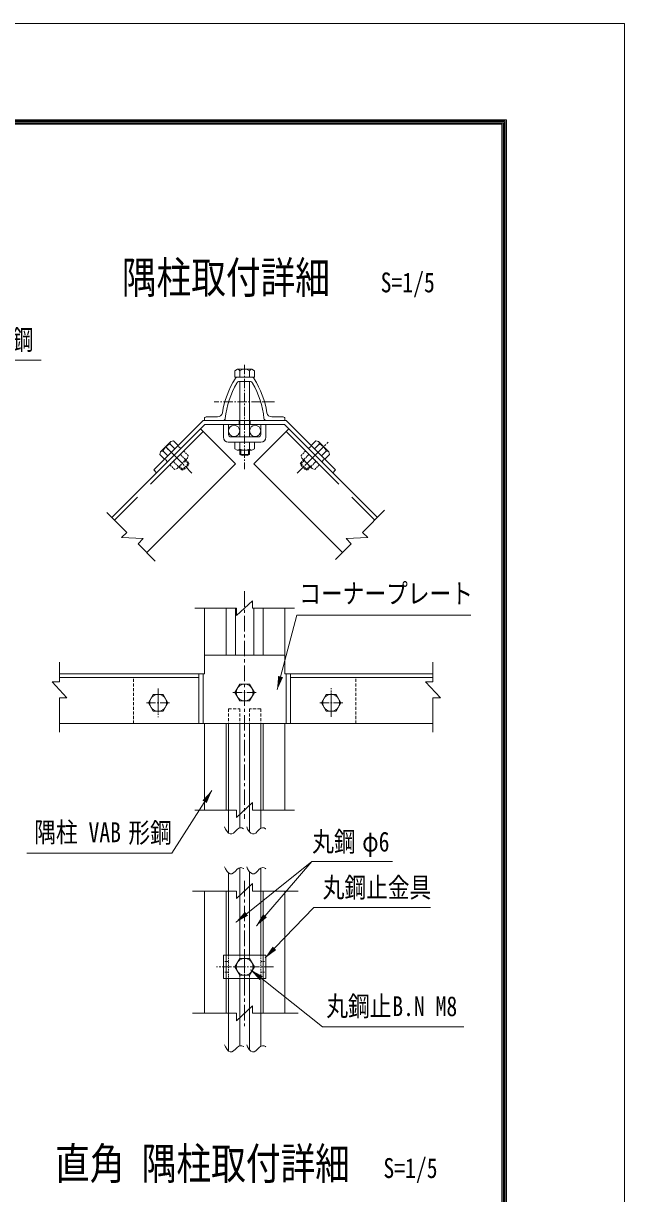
# Model space of a CAD drawing. Units: millimetres, scale not verified, with parts at other scales. Extents: x -4455 to 4455, y -3150 to 3150.
# Drawn here: x 2999 to 4455, y 317 to 3150 of the extents above; entities that cross this region are included whole.
import ezdxf
from ezdxf.enums import TextEntityAlignment as Align

# ---------------------------------------------------------------- set-up
doc = ezdxf.new("R2010")
doc.units = ezdxf.units.MM
doc.header["$LTSCALE"] = 30
for name, pattern in [('DASHED', [7.5, 6, -1.5]), ('USER1', [2, 1.25, -0.25, 0.25, -0.25]), ('USER2', [1.125, 0.75, -0.125, 0.125, -0.125]), ('USER3', [0.375, 0.25, -0.125]), ('USER4', [0.1875, 0.125, -0.0625])]:
    doc.linetypes.add(name, pattern=pattern)
for name, color, linetype, lineweight in [('0-0_D-STR-TXT', 3, 'Continuous', 13), ('0-1_D-STR2', 1, 'Continuous', 13), ('0-2_D-STR-DIM', 4, 'Continuous', 13), ('0-3_D-BMK', 2, 'USER2', 13), ('0-4_D-STR1', 1, 'Continuous', 18), ('0-5_D-STR3', 3, 'Continuous', 13), ('0-6_5寸法', 1, 'Continuous', 18), ('1-0_7詳細', 3, 'Continuous', 18), ('1-2_D-TTL', 7, 'Continuous', 9)]:
    doc.layers.add(name, color=color, linetype=linetype, lineweight=lineweight)
doc.layers.add('0-9_D-TTL-TXT', color=7, linetype='Continuous')
doc.styles.add('ＭＳ ゴシック', font='')
doc.styles.get('ＭＳ ゴシック').set_extended_font_data('MS Gothic')

msp = doc.modelspace()

# ---------------------------------------------------------------- linework, layer by layer
at = {"layer": '0-0_D-STR-TXT'}
for points in [[(3042.42, 2335.02), (2683.15, 2335.02), (2647.63, 2224.81)], [(4082.28, 1717.71), (3660.95, 1717.71), (3613.65, 1537.44)], [(3007.21, 1141.45), (3358.3, 1141.45), (3455.11, 1292.64)], [(3892.75, 1120.93), (3697.19, 1120.93), (3514.07, 974.39)], [(3984.6, 1009.9), (3702.05, 1009.9), (3584.75, 887.62)], [(4065.86, 720.23), (3723.55, 720.23), (3549.52, 858.3)]]:
    msp.add_lwpolyline(points, dxfattribs=at)
for points in [[(3613.06, 1535.22), (3616.02, 1570.11), (3627.61, 1567.07)], [(3456.35, 1294.58), (3442.79, 1262.3), (3432.7, 1268.76)], [(3512.27, 972.95), (3535.47, 999.19), (3542.95, 989.83)], [(3583.15, 885.96), (3602.71, 915), (3611.36, 906.71)], [(3547.72, 859.73), (3578.47, 842.98), (3571.02, 833.59)]]:
    msp.add_solid(points, dxfattribs=at)
at = {"layer": '0-1_D-STR2', "color": 3, "linetype": 'USER3'}
for p, q in [((3495.81, 1490.56), (3495.81, 1455.22)), ((3495.81, 1490.56), (3522.81, 1490.56)), ((3522.81, 1490.56), (3522.81, 1455.22)), ((3573.71, 1490.56), (3546.71, 1490.56)), ((3546.71, 1490.56), (3546.71, 1455.22)), ((3573.71, 1490.56), (3573.71, 1455.22))]:
    msp.add_line(p, q, dxfattribs=at)
at = {"layer": '0-1_D-STR2', "color": 7, "lineweight": 9}
for p, q in [((3495.81, 1455.22), (3495.81, 1189.66)), ((3522.81, 1455.22), (3522.81, 1202.04)), ((3546.71, 1455.22), (3546.71, 1192.44)), ((3573.71, 1455.22), (3573.71, 1201.05)), ((3522.81, 894.3), (3522.81, 1105.61)), ((3495.81, 894.3), (3495.81, 1093.24)), ((3546.71, 894.3), (3546.71, 1096.01)), ((3573.71, 894.3), (3573.71, 1104.62)), ((3495.81, 837.3), (3495.81, 661.98)), ((3522.81, 837.3), (3522.81, 674.36)), ((3546.71, 837.3), (3546.71, 664.76)), ((3573.71, 837.3), (3573.71, 673.37))]:
    msp.add_line(p, q, dxfattribs=at)
at = {"layer": '0-1_D-STR2', "color": 7, "linetype": 'USER2', "lineweight": 9}
msp.add_line((3604.3, 865.8), (3466.96, 865.8), dxfattribs=at)
at = {"layer": '0-1_D-STR2', "color": 7, "lineweight": 9}
for centre in [(3509.31, 2163.57), (3560.21, 2163.57)]:
    msp.add_circle(centre, 13.5, dxfattribs=at)
at = {"layer": '0-2_D-STR-DIM'}
for p, q in [((3249.17, 1917.77), (3201.31, 1965.63)), ((3820.35, 1917.77), (3873.79, 1971.2)), ((3249.17, 1917.77), (3236.44, 1905.04)), ((3236.44, 1905.04), (3289.32, 1903.08)), ((3276.59, 1890.35), (3289.32, 1903.08)), ((3833.08, 1905.04), (3780.21, 1903.08)), ((3792.94, 1890.35), (3780.21, 1903.08)), ((3820.35, 1917.77), (3833.08, 1905.04)), ((3276.59, 1890.35), (3318.43, 1848.51)), ((3792.94, 1890.35), (3754.79, 1852.2)), ((3515.38, 1734.41), (3414.07, 1734.41)), ((3515.38, 1716.41), (3554.15, 1752.41)), ((3515.38, 1734.41), (3515.38, 1716.41)), ((3554.15, 1734.41), (3554.15, 1752.41)), ((3554.15, 1734.41), (3655.46, 1734.41)), ((3515.38, 1227.56), (3554.15, 1263.56)), ((3554.15, 1245.56), (3554.15, 1263.56)), ((3515.38, 1245.56), (3414.07, 1245.56)), ((3515.38, 1245.56), (3515.38, 1227.56)), ((3554.15, 1245.56), (3655.46, 1245.56)), ((3515.38, 1049.47), (3408.18, 1049.47)), ((3515.38, 1031.47), (3554.15, 1067.47)), ((3515.38, 1049.47), (3515.38, 1031.47)), ((3554.15, 1049.47), (3554.15, 1067.47)), ((3554.15, 1049.47), (3664.34, 1049.47)), ((3515.38, 735.34), (3554.15, 771.34)), ((3554.15, 753.34), (3554.15, 771.34)), ((3515.38, 753.34), (3408.18, 753.34)), ((3515.38, 753.34), (3515.38, 735.34)), ((3554.15, 753.34), (3664.34, 753.34))]:
    msp.add_line(p, q, dxfattribs=at)
for points in [[(3486.22, 1204.64), (3488.49, 1199.51), (3492.16, 1193.49), (3495.96, 1189.51), (3499.87, 1187.58), (3503.89, 1187.7), (3508.03, 1189.86), (3512.28, 1194.06), (3516.51, 1198.5), (3520.58, 1201.33), (3524.5, 1202.58), (3528.25, 1202.23), (3531.85, 1200.29), (3532.22, 1199.91)], [(3539.76, 1204.64), (3542.03, 1199.51), (3545.71, 1193.49), (3549.5, 1189.51), (3553.41, 1187.58), (3557.44, 1187.7), (3561.57, 1189.86), (3565.82, 1194.06), (3570.06, 1198.5), (3574.13, 1201.33), (3578.04, 1202.58), (3581.8, 1202.23), (3585.39, 1200.29), (3585.77, 1199.91)], [(3486.22, 1108.21), (3488.49, 1103.08), (3492.16, 1097.06), (3495.96, 1093.08), (3499.87, 1091.15), (3503.89, 1091.27), (3508.03, 1093.43), (3512.28, 1097.63), (3516.51, 1102.07), (3520.58, 1104.9), (3524.5, 1106.15), (3528.25, 1105.8), (3531.85, 1103.86), (3532.22, 1103.48)], [(3539.76, 1108.21), (3542.03, 1103.08), (3545.71, 1097.06), (3549.5, 1093.08), (3553.41, 1091.15), (3557.44, 1091.27), (3561.57, 1093.43), (3565.82, 1097.63), (3570.06, 1102.07), (3574.13, 1104.9), (3578.04, 1106.15), (3581.8, 1105.8), (3585.39, 1103.86), (3585.77, 1103.48)], [(3486.22, 676.96), (3488.49, 671.83), (3492.16, 665.81), (3495.96, 661.83), (3499.87, 659.9), (3503.89, 660.02), (3508.03, 662.18), (3512.28, 666.38), (3516.51, 670.82), (3520.58, 673.65), (3524.5, 674.9), (3528.25, 674.55), (3531.85, 672.61), (3532.22, 672.23)], [(3539.76, 676.96), (3542.03, 671.83), (3545.71, 665.81), (3549.5, 661.83), (3553.41, 659.9), (3557.44, 660.02), (3561.57, 662.18), (3565.82, 666.38), (3570.06, 670.82), (3574.13, 673.65), (3578.04, 674.9), (3581.8, 674.55), (3585.39, 672.61), (3585.77, 672.23)]]:
    msp.add_lwpolyline(points, dxfattribs=at)
at = {"layer": '0-3_D-BMK'}
for p, q in [((3534.76, 2323.26), (3534.76, 2070.78)), ((3607.31, 2233.84), (3460.58, 2233.84)), ((3407.2, 2061.48), (3340.55, 2128.14)), ((3662.22, 2061.38), (3737.2, 2136.36)), ((3325.29, 1539.4), (3325.29, 1470.01)), ((3506.2, 1530.22), (3563.32, 1530.22)), ((3744.24, 1471.03), (3744.24, 1540.42)), ((3296.73, 1505.21), (3353.85, 1505.21)), ((3325.29, 1529.18), (3325.29, 1481.34)), ((3772.8, 1505.21), (3715.68, 1505.21))]:
    msp.add_line(p, q, dxfattribs=at)
at = {"layer": '0-3_D-BMK', "linetype": 'USER1'}
for p, q in [((3534.76, 1775.43), (3534.76, 1223.95)), ((3534.76, 1073.8), (3534.76, 722.55))]:
    msp.add_line(p, q, dxfattribs=at)
at = {"layer": '0-4_D-STR1'}
for p, q in [((3551.55, 2293.54), (3517.98, 2293.54)), ((3522.2, 2283.04), (3547.33, 2283.04)), ((3437.26, 2193.04), (3437.26, 2188.54)), ((3482.02, 2188.54), (3437.26, 2188.54)), ((3468.92, 2197.54), (3441.76, 2197.54)), ((3587.5, 2188.54), (3632.26, 2188.54)), ((3600.6, 2197.54), (3627.76, 2197.54)), ((3632.26, 2193.04), (3632.26, 2188.54)), ((3512.49, 2083.48), (3427.63, 2168.33)), ((3557.04, 2083.48), (3641.89, 2168.33)), ((3631.29, 2178.94), (3856.41, 1953.82)), ((3512.49, 2083.48), (3297.97, 1868.97)), ((3557.04, 2083.48), (3771.55, 1868.97)), ((3437.26, 1734.41), (3437.26, 1620.22)), ((3489.76, 1734.41), (3489.76, 1620.22)), ((3512.29, 1734.41), (3512.29, 1620.22)), ((3557.29, 1734.41), (3557.29, 1620.22)), ((3579.76, 1734.41), (3579.76, 1620.22)), ((3632.26, 1734.41), (3632.26, 1620.22)), ((3437.26, 1575.22), (3086.52, 1575.22)), ((3423.66, 1566.22), (3086.52, 1566.22)), ((3632.26, 1575.22), (3990.87, 1575.22)), ((3645.87, 1566.22), (3988.62, 1566.22)), ((3462.67, 1455.22), (3086.52, 1455.22)), ((3437.26, 1455.22), (3437.26, 1245.56)), ((3489.76, 1455.22), (3489.76, 1245.56)), ((3579.76, 1455.22), (3579.76, 1245.56)), ((3609.1, 1455.22), (3990.87, 1455.22)), ((3632.26, 1455.22), (3632.26, 1245.56)), ((3437.26, 1049.47), (3437.26, 753.34)), ((3489.76, 1049.47), (3489.76, 753.34)), ((3579.76, 1049.47), (3579.76, 753.34)), ((3632.26, 1049.47), (3632.26, 753.34))]:
    msp.add_line(p, q, dxfattribs=at)
at = {"layer": '0-4_D-STR1', "linetype": 'DASHED'}
for p, q in [((3434, 2161.97), (3219.48, 1947.46)), ((3635.53, 2161.97), (3850.04, 1947.46))]:
    msp.add_line(p, q, dxfattribs=at)
at = {"layer": '0-4_D-STR1'}
for centre, radius, start, end in [((3704.56, 2170.81), 226.8, 148.30182, 170.6662), ((3704.56, 2170.81), 217.8, 150.13204, 173.91336), ((3517.98, 2286.04), 7.5, 90, 148.30182), ((3522.2, 2275.54), 7.5, 90, 150.13204), ((3547.33, 2275.54), 7.5, 29.86796, 90), ((3551.55, 2286.04), 7.5, 31.69818, 90), ((3364.96, 2170.81), 217.8, 6.08664, 29.86796), ((3364.96, 2170.81), 226.8, 9.3338, 31.69818), ((3441.76, 2193.04), 4.5, 90, 180), ((3468.92, 2209.54), 12, 270, 350.6662), ((3482.02, 2194.54), 6, 270, 353.91336), ((3587.5, 2194.54), 6, 186.08664, 270), ((3600.6, 2209.54), 12, 189.3338, 270), ((3627.76, 2193.04), 4.5, 0, 90)]:
    msp.add_arc(centre, radius, start, end, dxfattribs=at)
at = {"layer": '0-5_D-STR3'}
for p, q in [((3517.12, 2312.74), (3511.24, 2309.34)), ((3511.24, 2309.34), (3511.24, 2293.54)), ((3517.12, 2312.74), (3552.4, 2312.74)), ((3522.76, 2309.34), (3522.76, 2293.54)), ((3546.76, 2309.34), (3546.76, 2293.54)), ((3552.4, 2312.74), (3558.28, 2309.34)), ((3558.28, 2309.34), (3558.28, 2293.54)), ((3511.24, 2293.54), (3558.28, 2293.54)), ((3534.76, 2293.54), (3512.27, 2293.54)), ((3522.76, 2283.04), (3522.76, 2148.94)), ((3546.76, 2283.04), (3546.76, 2148.94)), ((3434.26, 2188.54), (3314.78, 2069.06)), ((3635.26, 2188.54), (3434.26, 2188.54)), ((3635.26, 2188.54), (3754.75, 2069.06)), ((3438.24, 2178.94), (3213.12, 1953.82)), ((3438.24, 2178.94), (3321.57, 2062.27)), ((3631.29, 2178.94), (3438.24, 2178.94)), ((3483.16, 2178.94), (3483.16, 2148.34)), ((3495.76, 2178.94), (3495.76, 2154.94)), ((3573.76, 2178.94), (3573.76, 2154.94)), ((3586.36, 2178.94), (3586.36, 2148.34)), ((3631.29, 2178.94), (3747.96, 2062.27)), ((3356.1, 2137.53), (3331.15, 2112.58)), ((3373.84, 2128.11), (3340.57, 2094.85)), ((3354.51, 2131.14), (3365.69, 2119.97)), ((3356.1, 2137.53), (3362.66, 2139.29)), ((3362.66, 2139.29), (3373.84, 2128.11)), ((3574.36, 2136.34), (3495.16, 2136.34)), ((3567.76, 2148.94), (3501.76, 2148.94)), ((3558.28, 2136.34), (3511.24, 2136.34)), ((3511.24, 2120.47), (3511.24, 2136.34)), ((3522.76, 2119.2), (3522.76, 2136.34)), ((3546.76, 2119.2), (3546.76, 2136.34)), ((3558.28, 2120.47), (3558.28, 2136.34)), ((3706.87, 2139.29), (3695.69, 2128.11)), ((3695.69, 2128.11), (3728.95, 2094.85)), ((3715.01, 2131.14), (3703.84, 2119.97)), ((3713.42, 2137.53), (3706.87, 2139.29)), ((3713.42, 2137.53), (3738.37, 2112.58)), ((3331.15, 2112.58), (3329.4, 2106.03)), ((3329.4, 2106.03), (3340.57, 2094.85)), ((3337.54, 2114.17), (3348.72, 2103)), ((3517, 2117.14), (3511.24, 2120.47)), ((3552.52, 2117.14), (3517, 2117.14)), ((3522.76, 2117.14), (3522.76, 2106.48)), ((3546.76, 2106.48), (3522.76, 2106.48)), ((3546.76, 2117.14), (3546.76, 2106.48)), ((3552.52, 2117.14), (3558.28, 2120.47)), ((3731.98, 2114.17), (3720.81, 2103)), ((3740.13, 2106.03), (3728.95, 2094.85)), ((3738.37, 2112.58), (3740.13, 2106.03)), ((3321.57, 2062.27), (3314.78, 2069.06)), ((3747.96, 2062.27), (3754.75, 2069.06)), ((3437.26, 1620.22), (3632.26, 1620.22)), ((3437.26, 1455.22), (3632.26, 1455.22)), ((3586.36, 894.3), (3483.16, 894.3)), ((3483.16, 894.3), (3483.16, 837.3)), ((3586.36, 894.3), (3586.36, 837.3)), ((3586.36, 837.3), (3483.16, 837.3))]:
    msp.add_line(p, q, dxfattribs=at)
at = {"layer": '0-5_D-STR3', "linetype": 'USER1'}
for p, q in [((3381.72, 2086.97), (3340.55, 2128.14)), ((3687.8, 2086.97), (3728.98, 2128.14)), ((3687.8, 2086.97), (3728.98, 2128.14)), ((3744.24, 1481.25), (3744.24, 1529.09))]:
    msp.add_line(p, q, dxfattribs=at)
at = {"layer": '0-5_D-STR3', "linetype": 'USER3'}
for p, q in [((3379.9, 2120.6), (3373.11, 2127.39)), ((3379.9, 2120.6), (3373.11, 2127.39)), ((3689.62, 2120.6), (3696.41, 2127.39)), ((3689.62, 2120.6), (3696.41, 2127.39)), ((3348.08, 2088.78), (3341.29, 2095.57)), ((3348.08, 2088.78), (3341.29, 2095.57)), ((3721.44, 2088.78), (3728.23, 2095.57)), ((3721.44, 2088.78), (3728.23, 2095.57))]:
    msp.add_line(p, q, dxfattribs=at)
at = {"layer": '0-5_D-STR3', "color": 1, "linetype": 'USER4'}
for p, q in [((3353.73, 2081.7), (3386.99, 2114.96)), ((3371.38, 2072.19), (3396.49, 2097.31)), ((3390.96, 2094.69), (3378.84, 2106.81)), ((3398.21, 2103.74), (3386.99, 2114.96)), ((3396.49, 2097.31), (3398.21, 2103.74)), ((3671.31, 2103.74), (3682.54, 2114.96)), ((3673.03, 2097.31), (3671.31, 2103.74)), ((3698.15, 2072.19), (3673.03, 2097.31)), ((3678.56, 2094.69), (3690.68, 2106.81)), ((3715.8, 2081.7), (3682.54, 2114.96)), ((3364.95, 2070.47), (3353.73, 2081.7)), ((3373.99, 2077.72), (3361.87, 2089.84)), ((3371.38, 2072.19), (3364.95, 2070.47)), ((3375.45, 2076.27), (3382.99, 2068.73)), ((3377.15, 2077.96), (3385.54, 2069.57)), ((3382.99, 2068.73), (3399.96, 2085.7)), ((3390.72, 2091.54), (3399.12, 2083.15)), ((3392.42, 2093.24), (3399.96, 2085.7)), ((3677.11, 2093.24), (3669.57, 2085.7)), ((3686.54, 2068.73), (3669.57, 2085.7)), ((3678.8, 2091.54), (3670.41, 2083.15)), ((3692.38, 2077.96), (3683.99, 2069.57)), ((3694.08, 2076.27), (3686.54, 2068.73)), ((3695.53, 2077.72), (3707.65, 2089.84)), ((3698.15, 2072.19), (3704.57, 2070.47)), ((3704.57, 2070.47), (3715.8, 2081.7)), ((3495.76, 878.55), (3483.16, 878.55)), ((3495.76, 894.3), (3495.76, 837.3)), ((3522.81, 894.3), (3522.81, 885.84)), ((3546.71, 894.3), (3546.71, 885.84)), ((3573.76, 894.3), (3573.76, 837.3)), ((3573.76, 878.55), (3586.36, 878.55)), ((3495.76, 853.05), (3483.16, 853.05)), ((3573.76, 853.05), (3586.36, 853.05)), ((3522.81, 845.76), (3522.81, 837.3)), ((3546.71, 845.76), (3546.71, 837.3))]:
    msp.add_line(p, q, dxfattribs=at)
at = {"layer": '0-5_D-STR3', "color": 1}
for p, q in [((3525.16, 2117.14), (3525.16, 2105.27)), ((3544.36, 2117.14), (3544.36, 2105.27))]:
    msp.add_line(p, q, dxfattribs=at)
at = {"layer": '0-5_D-STR3', "color": 1, "linetype": 'USER3'}
for p, q in [((3265.29, 1563.22), (3265.29, 1455.22)), ((3804.24, 1563.22), (3804.24, 1455.22))]:
    msp.add_line(p, q, dxfattribs=at)
at = {"layer": '0-5_D-STR3', "color": 1, "linetype": 'USER1'}
msp.add_line((3534.76, 903.93), (3534.76, 827.36), dxfattribs=at)
at = {"layer": '0-5_D-STR3'}
for points in [[(3558.28, 1530.22), (3546.52, 1550.59), (3523, 1550.59), (3511.24, 1530.22), (3523, 1509.85), (3546.52, 1509.85)], [(3348.81, 1505.21), (3337.05, 1525.58), (3313.53, 1525.58), (3301.77, 1505.21), (3313.53, 1484.85), (3337.05, 1484.85)], [(3720.72, 1505.21), (3732.48, 1484.85), (3756, 1484.85), (3767.76, 1505.21), (3756, 1525.58), (3732.48, 1525.58)], [(3558.28, 865.8), (3546.52, 886.17), (3523, 886.17), (3511.24, 865.8), (3523, 845.43), (3546.52, 845.43)]]:
    msp.add_lwpolyline(points, close=True, dxfattribs=at)
for centre in [(3534.76, 1530.22), (3325.29, 1505.21), (3744.24, 1505.21), (3534.76, 865.8)]:
    msp.add_circle(centre, 20.4, dxfattribs=at)
for centre, radius, start, end in [((3517.43, 2306.86), 5.88, 24.94299, 92.968), ((3534.76, 2289.83), 22.91, 58.40741, 121.59259), ((3552.1, 2306.86), 5.88, 87.032, 155.05701), ((3501.76, 2154.94), 6, 180, 270), ((3567.76, 2154.94), 6, 270, 0), ((3359.83, 2108.86), 22.91, 103.40741, 166.59259), ((3360.04, 2133.16), 5.88, 132.032, 200.05701), ((3495.16, 2148.34), 12, 180, 270), ((3574.36, 2148.34), 12, 270, 0), ((3709.48, 2133.16), 5.88, 339.94299, 47.968), ((3709.7, 2108.86), 22.91, 13.40741, 76.59259), ((3335.53, 2108.65), 5.88, 69.94299, 137.968), ((3517, 2126.23), 9.09, 270, 309.3382), ((3534.76, 2153.14), 36, 250.52878, 289.47122), ((3534.76, 2127.26), 24, 240, 300), ((3552.52, 2126.23), 9.09, 230.6618, 270), ((3734, 2108.65), 5.88, 42.032, 110.05701)]:
    msp.add_arc(centre, radius, start, end, dxfattribs=at)
at = {"layer": '0-5_D-STR3', "color": 1, "linetype": 'USER4'}
for centre, radius, start, end in [((3390.07, 2103.74), 9.09, 275.6618, 315), ((3679.46, 2103.74), 9.09, 225, 264.3382), ((3364.95, 2078.62), 9.09, 315, 354.3382), ((3358.48, 2110.21), 36, 295.52878, 334.47122), ((3376.77, 2091.91), 24, 285, 345), ((3692.75, 2091.91), 24, 195, 255), ((3711.05, 2110.21), 36, 205.52878, 244.47122), ((3704.58, 2078.62), 9.09, 185.6618, 225)]:
    msp.add_arc(centre, radius, start, end, dxfattribs=at)
at = {"layer": '0-6_5寸法', "color": 3}
msp.add_line((3697.19, 1120.93), (3563.09, 965.07), dxfattribs=at)
msp.add_solid([(3561.59, 963.33), (3579.55, 993.39), (3588.63, 985.57)], dxfattribs=at)
at = {"layer": '1-0_7詳細', "color": 1, "linetype": 'USER3'}
for p, q in [((3521.26, 2188.54), (3521.26, 2178.94)), ((3548.26, 2188.54), (3548.26, 2178.94))]:
    msp.add_line(p, q, dxfattribs=at)
at = {"layer": '1-0_7詳細'}
for p, q in [((3495.76, 2178.94), (3483.16, 2178.94)), ((3586.36, 2178.94), (3573.76, 2178.94))]:
    msp.add_line(p, q, dxfattribs=at)
at = {"layer": '1-0_7詳細', "color": 7, "lineweight": 9}
for p, q in [((3437.26, 1620.22), (3437.26, 1575.22)), ((3632.26, 1620.22), (3632.26, 1575.22)), ((3423.66, 1575.22), (3423.66, 1455.22)), ((3434.26, 1575.22), (3434.26, 1455.22)), ((3635.26, 1575.22), (3635.26, 1455.22)), ((3645.87, 1575.22), (3645.87, 1455.22))]:
    msp.add_line(p, q, dxfattribs=at)
at = {"layer": '1-0_7詳細', "color": 4}
for p, q in [((3086.52, 1555.72), (3086.52, 1603.24)), ((3990.87, 1555.72), (3990.87, 1603.24)), ((3068.52, 1555.72), (3104.52, 1516.95)), ((3086.52, 1555.72), (3068.52, 1555.72)), ((3972.87, 1555.72), (4008.87, 1516.95)), ((3990.87, 1555.72), (3972.87, 1555.72)), ((3086.52, 1516.95), (3086.52, 1434.42)), ((3086.52, 1516.95), (3104.52, 1516.95)), ((3990.87, 1516.95), (3990.87, 1434.42)), ((3990.87, 1516.95), (4008.87, 1516.95))]:
    msp.add_line(p, q, dxfattribs=at)
at = {"layer": '1-2_D-TTL', "color": 2, "lineweight": 18}
msp.add_lwpolyline([(-4454.85, 3150.21), (4454.85, 3150.21), (4454.85, -3150.21), (-4454.85, -3150.21)], close=True, dxfattribs=at)
at = {"layer": '1-2_D-TTL'}
for points in [[(-4168.47, 2916.87), (4168.47, 2916.87), (4168.47, -2916.87), (-4168.47, -2916.87)], [(-4165.81, 2914.21), (4165.81, 2914.21), (4165.81, -2914.21), (-4165.81, -2914.21)], [(-4163.16, 2911.56), (4163.16, 2911.56), (4163.16, -2911.56), (-4163.16, -2911.56)], [(-4160.51, 2908.91), (4160.51, 2908.91), (4160.51, -2908.91), (-4160.51, -2908.91)], [(-4157.86, 2906.26), (4157.86, 2906.26), (4157.86, -2906.26), (-4157.86, -2906.26)]]:
    msp.add_lwpolyline(points, close=True, dxfattribs=at)

# ---------------------------------------------------------------- texts
at = {"layer": '0-0_D-STR-TXT', "style": 'ＭＳ ゴシック', "width": 0.8}
for s, p in [('主柱 VAB 形鋼', (2681.88, 2345.56)), ('コーナープレート', (3667, 1731.34)), ('隅柱 VAB ', (3025.34, 1153.19)), ('形鋼', (3253.15, 1152.04)), ('丸鋼', (3698.44, 1130.5)), ('φ6', (3819.4, 1130.5)), ('丸鋼止金具', (3723.77, 1019.44)), ('丸鋼止', (3732.57, 732.01)), ('B.N M8', (3892.3, 732.01))]:
    msp.add_text(s, height=48.17, dxfattribs=at).set_placement(p, align=Align.BOTTOM_LEFT)
at = {"layer": '0-9_D-TTL-TXT', "style": 'ＭＳ ゴシック', "width": 0.8}
for s, p in [('隅柱取付詳細', (3237.35, 2473.31)), ('直角 隅柱取付詳細', (3075.75, 327.92))]:
    msp.add_text(s, height=76.98, dxfattribs=at).set_placement(p, align=Align.BOTTOM_LEFT)
at = {"layer": '0-9_D-TTL-TXT', "color": 3, "style": 'ＭＳ ゴシック', "width": 0.8}
for p in [(3864.13, 2484.51), (3870.8, 340.06)]:
    msp.add_text('S=1/5', height=48.17, dxfattribs=at).set_placement(p, align=Align.BOTTOM_LEFT)

doc.saveas('drawing.dxf')
